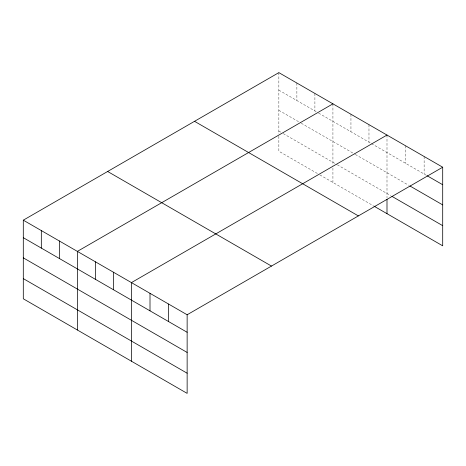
<?xml version="1.0" encoding="UTF-8"?>
<svg xmlns="http://www.w3.org/2000/svg" width="466" height="466" viewBox="0 0 466 466"><rect width="100%" height="100%" fill="white"/><g stroke="black" fill="none" stroke-linecap="round" stroke-linejoin="round"><path stroke-width="0.35" stroke-dasharray="2.33 1.75" d="M278.86 90.142L316.146 111.671M318.633 113.104L370.837 143.243M371.454 143.604L426.606 175.443M278.86 110.302L300.611 122.861M301.234 123.222L354.678 154.077M355.302 154.438L408.659 185.241M278.86 131.074L280.724 132.152M283.212 133.585L336.656 164.446M337.279 164.801L390.706 195.65M317.387 173.48L278.86 151.234L278.86 134.674M319.874 174.913L373.324 205.774M424.13 156.5L424.13 174.016M405.56 145.776L405.56 163.292M386.996 135.058L386.996 197.829M368.973 124.655L368.973 142.171M350.95 114.246L350.95 131.761M332.928 103.842L332.928 165.168M332.928 168.051L332.928 182.451M314.905 93.439L314.905 110.955M296.883 83.03L296.883 100.545M278.86 72.626L278.86 133.952"/><path stroke-width="0.7" d="M23.3 220.173L187.14 314.766L187.14 393.374L23.3 298.782L23.3 220.173L278.86 72.626L442.7 167.218L442.7 245.827L373.942 206.129M332.928 103.842L77.368 251.39L77.368 329.998M386.996 135.058L131.435 282.606L131.435 361.214M187.14 314.766L442.7 167.218M427.229 175.804L442.7 184.734M409.894 185.957L442.7 204.894M391.947 196.367L442.7 225.666M194.526 121.317L358.366 215.909M107.634 171.482L271.474 266.074M23.3 237.689L187.14 332.281M23.3 257.849L187.14 352.442M23.3 278.621L187.14 373.214M386.996 199.267L386.996 213.667M168.576 304.048L168.576 321.563M150.005 293.324L150.005 310.839M113.413 272.196L113.413 289.712M95.39 261.793L95.39 279.309M59.345 240.98L59.345 258.496M41.323 230.577L41.323 248.093"/></g></svg>
